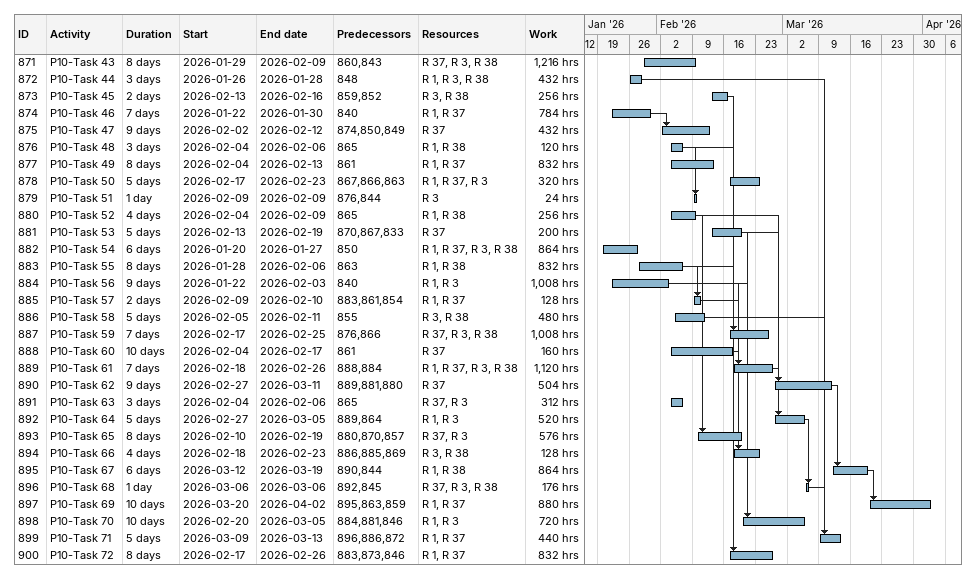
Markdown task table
| ID | Task | Duration | Start | Finish | Predecessors | Resources | Work (h) |
|---|---|---|---|---|---|---|---|
| 871 | P10-Task 43 | 8d | 2026-01-29 | 2026-02-09 | 860, 843 | R 37, R 3, R 38 | 1216 |
| 872 | P10-Task 44 | 3d | 2026-01-26 | 2026-01-28 | 848 | R 1, R 3, R 38 | 432 |
| 873 | P10-Task 45 | 2d | 2026-02-13 | 2026-02-16 | 859, 852 | R 3, R 38 | 256 |
| 874 | P10-Task 46 | 7d | 2026-01-22 | 2026-01-30 | 840 | R 1, R 37 | 784 |
| 875 | P10-Task 47 | 9d | 2026-02-02 | 2026-02-12 | 874, 850, 849 | R 37 | 432 |
| 876 | P10-Task 48 | 3d | 2026-02-04 | 2026-02-06 | 865 | R 1, R 38 | 120 |
| 877 | P10-Task 49 | 8d | 2026-02-04 | 2026-02-13 | 861 | R 1, R 37 | 832 |
| 878 | P10-Task 50 | 5d | 2026-02-17 | 2026-02-23 | 867, 866, 863 | R 1, R 37, R 3 | 320 |
| 879 | P10-Task 51 | 1d | 2026-02-09 | 2026-02-09 | 876, 844 | R 3 | 24 |
| 880 | P10-Task 52 | 4d | 2026-02-04 | 2026-02-09 | 865 | R 1, R 38 | 256 |
| 881 | P10-Task 53 | 5d | 2026-02-13 | 2026-02-19 | 870, 867, 833 | R 37 | 200 |
| 882 | P10-Task 54 | 6d | 2026-01-20 | 2026-01-27 | 850 | R 1, R 37, R 3, R 38 | 864 |
| 883 | P10-Task 55 | 8d | 2026-01-28 | 2026-02-06 | 863 | R 1, R 38 | 832 |
| 884 | P10-Task 56 | 9d | 2026-01-22 | 2026-02-03 | 840 | R 1, R 3 | 1008 |
| 885 | P10-Task 57 | 2d | 2026-02-09 | 2026-02-10 | 883, 861, 854 | R 1, R 37 | 128 |
| 886 | P10-Task 58 | 5d | 2026-02-05 | 2026-02-11 | 855 | R 3, R 38 | 480 |
| 887 | P10-Task 59 | 7d | 2026-02-17 | 2026-02-25 | 876, 866 | R 37, R 3, R 38 | 1008 |
| 888 | P10-Task 60 | 10d | 2026-02-04 | 2026-02-17 | 861 | R 37 | 160 |
| 889 | P10-Task 61 | 7d | 2026-02-18 | 2026-02-26 | 888, 884 | R 1, R 37, R 3, R 38 | 1120 |
| 890 | P10-Task 62 | 9d | 2026-02-27 | 2026-03-11 | 889, 881, 880 | R 37 | 504 |
| 891 | P10-Task 63 | 3d | 2026-02-04 | 2026-02-06 | 865 | R 37, R 3 | 312 |
| 892 | P10-Task 64 | 5d | 2026-02-27 | 2026-03-05 | 889, 864 | R 1, R 3 | 520 |
| 893 | P10-Task 65 | 8d | 2026-02-10 | 2026-02-19 | 880, 870, 857 | R 37, R 3 | 576 |
| 894 | P10-Task 66 | 4d | 2026-02-18 | 2026-02-23 | 886, 885, 869 | R 3, R 38 | 128 |
| 895 | P10-Task 67 | 6d | 2026-03-12 | 2026-03-19 | 890, 844 | R 1, R 38 | 864 |
| 896 | P10-Task 68 | 1d | 2026-03-06 | 2026-03-06 | 892, 845 | R 37, R 3, R 38 | 176 |
| 897 | P10-Task 69 | 10d | 2026-03-20 | 2026-04-02 | 895, 863, 859 | R 1, R 37 | 880 |
| 898 | P10-Task 70 | 10d | 2026-02-20 | 2026-03-05 | 884, 881, 846 | R 1, R 3 | 720 |
| 899 | P10-Task 71 | 5d | 2026-03-09 | 2026-03-13 | 896, 886, 872 | R 1, R 37 | 440 |
| 900 | P10-Task 72 | 8d | 2026-02-17 | 2026-02-26 | 883, 873, 846 | R 1, R 37 | 832 |
